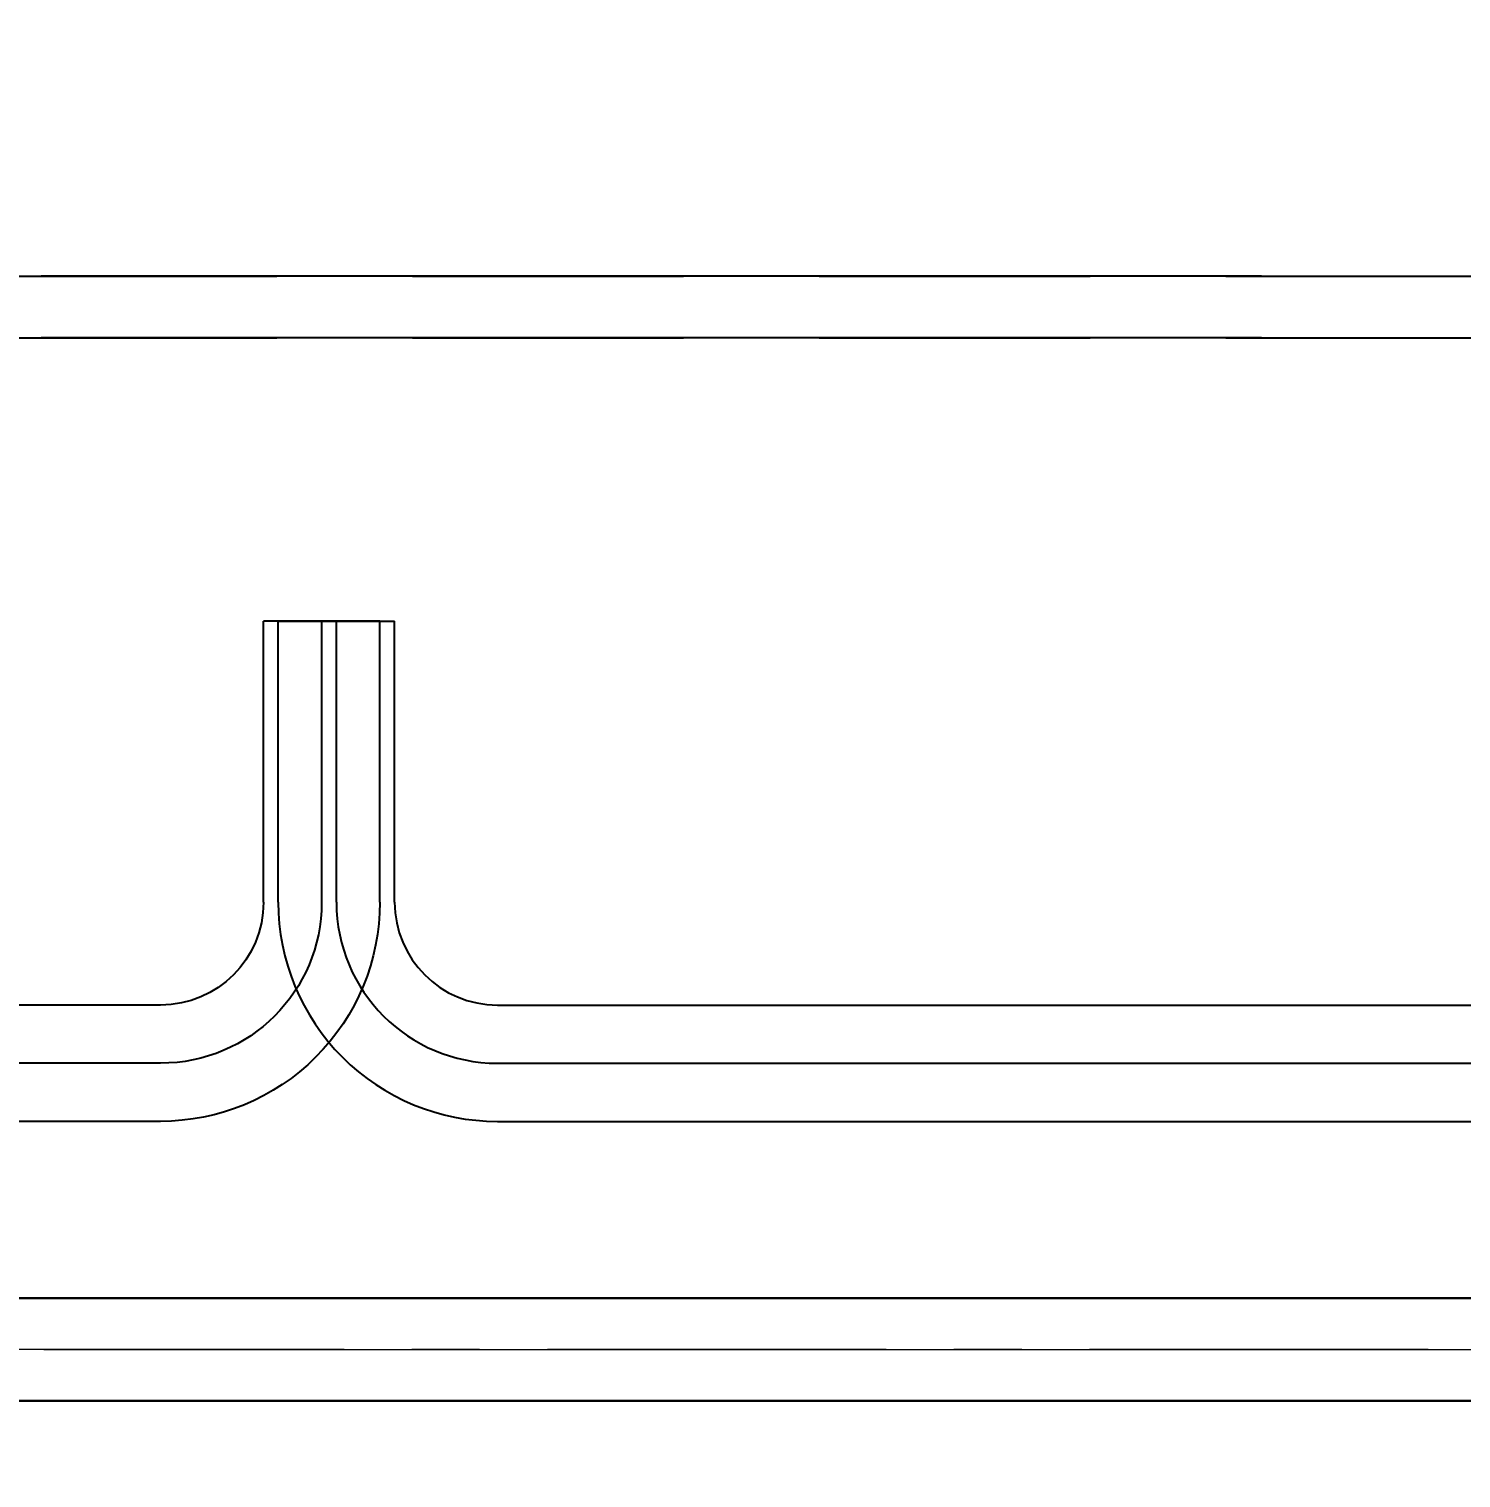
# Model space of a CAD drawing. Header units: millimetres. Extents: x -4 to 3776, y -4 to 4079.
# Drawn here: x 460.102 to 462.744, y 538.344 to 541.018 of the extents above; entities that cross this region are included whole.
import ezdxf
from ezdxf import colors
from ezdxf.entities.mleader import LeaderData, LeaderLine
from ezdxf.math import Vec2, Vec3

# ---------------------------------------------------------------- set-up
doc = ezdxf.new("R2010")
doc.units = ezdxf.units.MM
doc.linetypes.add('CENTER', pattern=[2, 1.25, -0.25, 0.25, -0.25])
doc.linetypes.add('DASHED', pattern=[0.75, 0.5, -0.25])
doc.layers.add('3中心线层', color=2, linetype='CENTER', lineweight=13)
doc.layers.add('4虚线层', color=6, linetype='DASHED')
doc.layers.add('BK_kedu', color=255, linetype='Continuous')
doc.styles.get("Standard").update_dxf_attribs({"font": 'arial.ttf'})

# ---------------------------------------------------------------- blocks, each defined once
blk = doc.blocks.new('A$C7A7A5333')
at = {"color": 3, "linetype": 'Continuous'}
for p, q in [((0, 42.63), (0, 97.3)), ((11.31, 42.63), (11.31, 97.3)), ((22.63, 42.63), (22.63, 97.3)), ((42.63, 22.63), (302.63, 22.63)), ((42.63, 11.31), (302.63, 11.31)), ((42.63, 0), (302.63, 0))]:
    blk.add_line(p, q, dxfattribs=at)
at = {"color": 3}
blk.add_line((0, 97.3), (22.63, 97.3), dxfattribs=at)
at = {"color": 3, "linetype": 'Continuous'}
for major_axis, start_param, end_param in [((42.63, 0), 3.141582, 4.712379), ((31.31, 0), 3.141578, 4.712374), ((20, 0), 3.141572, 4.712368)]:
    blk.add_ellipse((42.63, 42.63), major_axis=major_axis, ratio=1, start_param=start_param, end_param=end_param, dxfattribs=at)
blk = doc.blocks.new('fds')
at = {"color": 3, "linetype": 'Continuous'}
for p, q in [((-1185.90603, -186.426), (-1187.93521, -186.426)), ((-1185.90603, -186.46814), (-1187.93521, -186.46814))]:
    blk.add_line(p, q, dxfattribs=at)
at = {"layer": '3中心线层', "color": 3, "ltscale": 0.5}
blk.add_line((-1188.03065, -186.44707), (-1185.84989, -186.44707), dxfattribs=at)
at = {"layer": '4虚线层', "color": 3}
for p, q in [((-1185.78171, -186.00713), (-1187.90571, -186.00713)), ((-1185.78171, -186.03242), (-1187.90571, -186.03242))]:
    blk.add_line(p, q, dxfattribs=at)
at = {"color": 3, "lineweight": 25, "xscale": -0.002107142857, "yscale": 0.002107142857, "zscale": 0.002107142857}
blk.add_blockref('A$C7A7A5333', (-1186.89295, -186.35357), dxfattribs=at)

msp = doc.modelspace()

# ---------------------------------------------------------------- linework, layer by layer
at = {"color": 3, "linetype": 'Continuous'}
for p, q in [((456.1192, 538.676), (465.2537, 538.676)), ((456.1192, 538.4862), (465.2537, 538.4862))]:
    msp.add_line(p, q, dxfattribs=at)
at = {"layer": '3中心线层', "color": 3, "ltscale": 0.5}
msp.add_line((465.6833, 538.5811), (455.8665, 538.5811), dxfattribs=at)
at = {"layer": '4虚线层', "color": 3}
for p, q in [((455.5596, 540.5615), (465.1209, 540.5615)), ((455.5596, 540.4477), (465.1209, 540.4477))]:
    msp.add_line(p, q, dxfattribs=at)

# ---------------------------------------------------------------- block references
at = {"color": 6, "xscale": 4.501575, "yscale": 4.501575, "zscale": 4.501575}
msp.add_blockref('fds', (5803.637, 1377.8866), dxfattribs=at)
at = {"color": 3, "lineweight": 25, "xscale": 0.009485461606499775, "yscale": 0.009485461606499775, "zscale": 0.009485461606499775}
msp.add_blockref('A$C7A7A5333', (460.5619, 539.002), dxfattribs=at)

# ---------------------------------------------------------------- leaders
at = {"layer": 'BK_kedu'}
ml = msp.add_multileader_mtext('Standard', dxfattribs=at)
ml.set_content('', color=256)
ml.set_leader_properties()
ml.build(insert=Vec2(0, 0))
ml.multileader.update_dxf_attribs({"text_right_attachment_type": 6, "dogleg_length": 0.36, "arrow_head_size": 0.18})
ctx = ml.context
ctx.base_point, ctx.char_height, ctx.arrow_head_size, ctx.landing_gap_size, ctx.plane_origin = Vec3(3775.9986, 4079.3284), 0.18, 0.18, 0.09, Vec3(3774.6386, 4079.3284)
ctx.right_attachment = 6
notes = []
notes.append((ctx, [(0, (0, 0, 0), (0, 0), (1, 0), 1, [])]))
ctx.mtext.insert, ctx.mtext.flow_direction = Vec3(3776.0886, 4079.4184), 5
for ctx, leaders in notes:
    for number, flags, end, landing, length, lines in leaders:
        leader = LeaderData()
        leader.index, (leader.has_last_leader_line, leader.has_dogleg_vector, leader.attachment_direction) = number, flags
        leader.last_leader_point, leader.dogleg_vector, leader.dogleg_length = Vec3(end), Vec3(landing), length
        for number, points, colour, breaks in lines:
            line = LeaderLine()
            line.index, line.vertices, line.color, line.breaks = number, Vec3.list(points), colors.encode_raw_color(colour), breaks
            leader.lines.append(line)
        ctx.leaders.append(leader)

doc.saveas('drawing.dxf')
